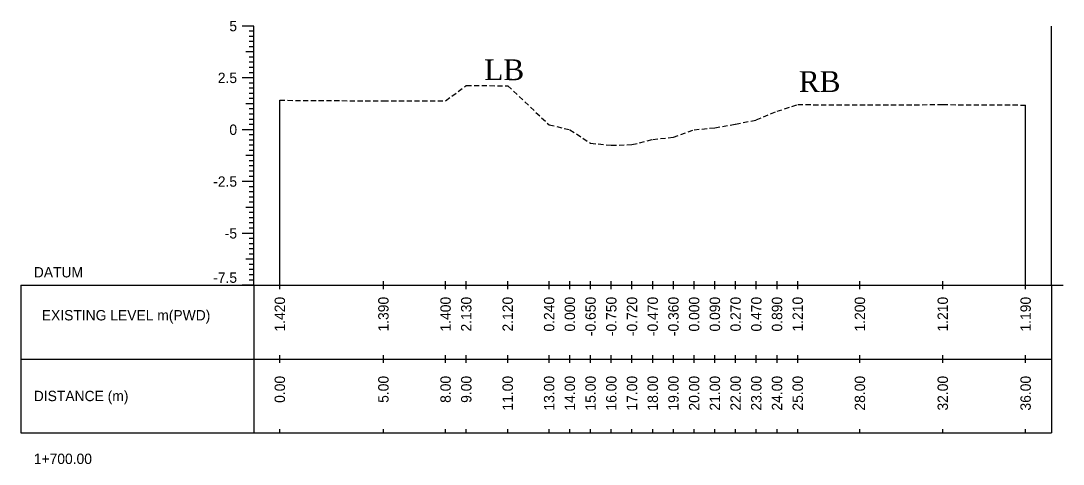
# Model space of a CAD drawing. Header units: inches. Extents: x 3247 to 4722, y -1199 to -293.
# Drawn here: x 4297.9 to 4348.2, y -858.4 to -837 of the extents above; entities that cross this region are included whole.
import ezdxf
from ezdxf.enums import TextEntityAlignment as Align

# ---------------------------------------------------------------- set-up
doc = ezdxf.new("R2010")
doc.units = ezdxf.units.IN
doc.header["$MEASUREMENT"] = 0
doc.linetypes.add('HIDDEN', pattern=[0.375, 0.25, -0.125])
doc.layers.add('CS_Drawing', color=7, linetype='Continuous')
doc.layers.add('GL', color=3, linetype='HIDDEN')
doc.styles.add('romans', font='romans.shx')

msp = doc.modelspace()

# ---------------------------------------------------------------- linework, layer by layer
at = {"layer": 'CS_Drawing'}
for p, q in [((4309.151, -837.224), (4308.588, -837.224)), ((4309.151, -837.224), (4308.757, -837.224)), ((4309.151, -837.224), (4308.926, -837.224)), ((4309.151, -837.474), (4308.926, -837.474)), ((4309.151, -849.724), (4309.151, -837.224)), ((4347.651, -849.724), (4347.651, -837.224)), ((4309.151, -837.724), (4308.926, -837.724)), ((4309.151, -837.974), (4308.926, -837.974)), ((4309.151, -838.474), (4308.757, -838.474)), ((4309.151, -838.224), (4308.926, -838.224)), ((4309.151, -838.474), (4308.926, -838.474)), ((4309.151, -838.724), (4308.926, -838.724)), ((4309.151, -838.974), (4308.926, -838.974)), ((4309.151, -839.224), (4308.926, -839.224)), ((4309.151, -839.474), (4308.926, -839.474)), ((4309.151, -839.724), (4308.588, -839.724)), ((4309.151, -839.724), (4308.757, -839.724)), ((4309.151, -839.724), (4308.926, -839.724)), ((4309.151, -839.974), (4308.926, -839.974)), ((4309.151, -840.224), (4308.926, -840.224)), ((4309.151, -840.474), (4308.926, -840.474)), ((4309.151, -840.974), (4308.757, -840.974)), ((4309.151, -840.724), (4308.926, -840.724)), ((4309.151, -840.974), (4308.926, -840.974)), ((4309.151, -841.224), (4308.926, -841.224)), ((4310.401, -849.724), (4310.401, -840.804)), ((4346.401, -849.724), (4346.401, -841.034)), ((4309.151, -841.474), (4308.926, -841.474)), ((4309.151, -841.724), (4308.926, -841.724)), ((4309.151, -842.224), (4308.588, -842.224)), ((4309.151, -842.224), (4308.757, -842.224)), ((4309.151, -841.974), (4308.926, -841.974)), ((4309.151, -842.224), (4308.926, -842.224)), ((4309.151, -842.474), (4308.926, -842.474)), ((4309.151, -842.724), (4308.926, -842.724)), ((4309.151, -842.974), (4308.926, -842.974)), ((4309.151, -843.224), (4308.926, -843.224)), ((4309.151, -843.474), (4308.757, -843.474)), ((4309.151, -843.474), (4308.926, -843.474)), ((4309.151, -843.724), (4308.926, -843.724)), ((4309.151, -843.974), (4308.926, -843.974)), ((4309.151, -844.224), (4308.926, -844.224)), ((4309.151, -844.724), (4308.588, -844.724)), ((4309.151, -844.724), (4308.757, -844.724)), ((4309.151, -844.474), (4308.926, -844.474)), ((4309.151, -844.724), (4308.926, -844.724)), ((4309.151, -844.974), (4308.926, -844.974)), ((4309.151, -845.224), (4308.926, -845.224)), ((4309.151, -845.474), (4308.926, -845.474)), ((4309.151, -845.724), (4308.926, -845.724)), ((4309.151, -845.974), (4308.757, -845.974)), ((4309.151, -845.974), (4308.926, -845.974)), ((4309.151, -846.224), (4308.926, -846.224)), ((4309.151, -846.474), (4308.926, -846.474)), ((4309.151, -846.724), (4308.926, -846.724)), ((4309.151, -847.224), (4308.588, -847.224)), ((4309.151, -847.224), (4308.757, -847.224)), ((4309.151, -846.974), (4308.926, -846.974)), ((4309.151, -847.224), (4308.926, -847.224)), ((4309.151, -847.474), (4308.926, -847.474)), ((4309.151, -847.724), (4308.926, -847.724)), ((4309.151, -847.974), (4308.926, -847.974)), ((4309.151, -848.224), (4308.926, -848.224)), ((4309.151, -848.474), (4308.757, -848.474)), ((4309.151, -848.474), (4308.926, -848.474)), ((4309.151, -848.724), (4308.926, -848.724)), ((4309.151, -848.974), (4308.926, -848.974)), ((4309.151, -849.224), (4308.926, -849.224)), ((4297.901, -849.724), (4309.151, -849.724)), ((4297.901, -849.724), (4297.901, -856.849)), ((4309.151, -849.724), (4308.588, -849.724)), ((4309.151, -849.724), (4308.757, -849.724)), ((4309.151, -849.474), (4308.926, -849.474)), ((4309.151, -849.724), (4308.926, -849.724)), ((4309.151, -849.724), (4347.651, -849.724)), ((4309.151, -849.724), (4309.151, -856.849)), ((4310.401, -849.911), (4310.401, -849.536)), ((4315.401, -849.911), (4315.401, -849.536)), ((4318.401, -849.911), (4318.401, -849.536)), ((4319.401, -849.911), (4319.401, -849.536)), ((4321.401, -849.911), (4321.401, -849.536)), ((4323.401, -849.911), (4323.401, -849.536)), ((4324.401, -849.911), (4324.401, -849.536)), ((4325.401, -849.911), (4325.401, -849.536)), ((4326.401, -849.911), (4326.401, -849.536)), ((4327.401, -849.911), (4327.401, -849.536)), ((4328.401, -849.911), (4328.401, -849.536)), ((4329.401, -849.911), (4329.401, -849.536)), ((4330.401, -849.911), (4330.401, -849.536)), ((4331.401, -849.911), (4331.401, -849.536)), ((4332.401, -849.911), (4332.401, -849.536)), ((4333.401, -849.911), (4333.401, -849.536)), ((4334.401, -849.911), (4334.401, -849.536)), ((4335.401, -849.911), (4335.401, -849.536)), ((4338.401, -849.911), (4338.401, -849.536)), ((4342.401, -849.911), (4342.401, -849.536)), ((4346.401, -849.911), (4346.401, -849.536)), ((4347.651, -849.724), (4348.213, -849.724)), ((4347.651, -849.724), (4348.044, -849.724)), ((4347.651, -849.724), (4347.876, -849.724)), ((4347.651, -849.724), (4347.651, -856.849)), ((4297.901, -853.286), (4309.151, -853.286)), ((4309.151, -853.286), (4347.651, -853.286)), ((4309.151, -853.286), (4347.651, -853.286)), ((4310.401, -853.474), (4310.401, -853.099)), ((4315.401, -853.474), (4315.401, -853.099)), ((4318.401, -853.474), (4318.401, -853.099)), ((4319.401, -853.474), (4319.401, -853.099)), ((4321.401, -853.474), (4321.401, -853.099)), ((4323.401, -853.474), (4323.401, -853.099)), ((4324.401, -853.474), (4324.401, -853.099)), ((4325.401, -853.474), (4325.401, -853.099)), ((4326.401, -853.474), (4326.401, -853.099)), ((4327.401, -853.474), (4327.401, -853.099)), ((4328.401, -853.474), (4328.401, -853.099)), ((4329.401, -853.474), (4329.401, -853.099)), ((4330.401, -853.474), (4330.401, -853.099)), ((4331.401, -853.474), (4331.401, -853.099)), ((4332.401, -853.474), (4332.401, -853.099)), ((4333.401, -853.474), (4333.401, -853.099)), ((4334.401, -853.474), (4334.401, -853.099)), ((4335.401, -853.474), (4335.401, -853.099)), ((4338.401, -853.474), (4338.401, -853.099)), ((4342.401, -853.474), (4342.401, -853.099)), ((4346.401, -853.474), (4346.401, -853.099)), ((4310.401, -856.849), (4310.401, -856.661)), ((4315.401, -856.849), (4315.401, -856.661)), ((4318.401, -856.849), (4318.401, -856.661)), ((4319.401, -856.849), (4319.401, -856.661)), ((4321.401, -856.849), (4321.401, -856.661)), ((4323.401, -856.849), (4323.401, -856.661)), ((4324.401, -856.849), (4324.401, -856.661)), ((4325.401, -856.849), (4325.401, -856.661)), ((4326.401, -856.849), (4326.401, -856.661)), ((4327.401, -856.849), (4327.401, -856.661)), ((4328.401, -856.849), (4328.401, -856.661)), ((4329.401, -856.849), (4329.401, -856.661)), ((4330.401, -856.849), (4330.401, -856.661)), ((4331.401, -856.849), (4331.401, -856.661)), ((4332.401, -856.849), (4332.401, -856.661)), ((4333.401, -856.849), (4333.401, -856.661)), ((4334.401, -856.849), (4334.401, -856.661)), ((4335.401, -856.849), (4335.401, -856.661)), ((4338.401, -856.849), (4338.401, -856.661)), ((4342.401, -856.849), (4342.401, -856.661)), ((4346.401, -856.849), (4346.401, -856.661)), ((4297.901, -856.849), (4309.151, -856.849)), ((4309.151, -856.849), (4347.651, -856.849))]:
    msp.add_line(p, q, dxfattribs=at)
at = {"layer": 'GL'}
msp.add_lwpolyline([(4310.401, -840.804), (4315.401, -840.834), (4318.401, -840.824), (4319.401, -840.094), (4321.401, -840.104), (4323.401, -841.984), (4324.401, -842.224), (4325.401, -842.874), (4326.401, -842.974), (4327.401, -842.944), (4328.401, -842.694), (4329.401, -842.584), (4330.401, -842.224), (4331.401, -842.134), (4332.401, -841.954), (4333.401, -841.754), (4334.401, -841.334), (4335.401, -841.014), (4338.401, -841.024), (4342.401, -841.014), (4346.401, -841.034)], dxfattribs=at)

# ---------------------------------------------------------------- texts
at = {"char_height": 1, "width": 685.10646, "attachment_point": 1, "style": 'romans'}
for s, insert in [('{\\fTimes New Roman|b0|i0|c0|p18;LB}', (4320.266, -838.834)), ('{\\fTimes New Roman|b0|i0|c0|p18;RB}', (4335.451, -839.402))]:
    msp.add_mtext(s, dxfattribs=dict(at, insert=insert))
at = {"layer": 'CS_Drawing'}
for s, p in [('5', (4308.338, -837.224)), ('2.5', (4308.338, -839.724)), ('0', (4308.338, -842.224)), ('-2.5', (4308.338, -844.724)), ('-5', (4308.338, -847.224))]:
    msp.add_text(s, height=0.5, dxfattribs=at).set_placement(p, align=Align.MIDDLE_RIGHT)
for s, p in [('DATUM', (4298.526, -849.099)), ('EXISTING LEVEL m(PWD)', (4298.912, -851.174)), ('DISTANCE (m)', (4298.526, -855.068)), ('1+700.00', (4298.526, -858.099))]:
    msp.add_text(s, height=0.5, dxfattribs=at).set_placement(p, align=Align.MIDDLE_LEFT)
msp.add_text('-7.5', height=0.5, dxfattribs=at).set_placement((4308.338, -849.611), align=Align.RIGHT)
for s, p in [('1.420', (4310.401, -850.286)), ('1.390', (4315.401, -850.286)), ('1.400', (4318.401, -850.286)), ('2.130', (4319.401, -850.286)), ('2.120', (4321.401, -850.286)), ('0.240', (4323.401, -850.286)), ('0.000', (4324.401, -850.286)), ('-0.650', (4325.401, -850.286)), ('-0.750', (4326.401, -850.286)), ('-0.720', (4327.401, -850.286)), ('-0.470', (4328.401, -850.286)), ('-0.360', (4329.401, -850.286)), ('0.000', (4330.401, -850.286)), ('0.090', (4331.401, -850.286)), ('0.270', (4332.401, -850.286)), ('0.470', (4333.401, -850.286)), ('0.890', (4334.401, -850.286)), ('1.210', (4335.401, -850.286)), ('1.200', (4338.401, -850.286)), ('1.210', (4342.401, -850.286)), ('1.190', (4346.401, -850.286)), ('0.00', (4310.401, -854.099)), ('5.00', (4315.401, -854.099)), ('8.00', (4318.401, -854.099)), ('9.00', (4319.401, -854.099)), ('11.00', (4321.401, -854.099)), ('13.00', (4323.401, -854.099)), ('14.00', (4324.401, -854.099)), ('15.00', (4325.401, -854.099)), ('16.00', (4326.401, -854.099)), ('17.00', (4327.401, -854.099)), ('18.00', (4328.401, -854.099)), ('19.00', (4329.401, -854.099)), ('20.00', (4330.401, -854.099)), ('21.00', (4331.401, -854.099)), ('22.00', (4332.401, -854.099)), ('23.00', (4333.401, -854.099)), ('24.00', (4334.401, -854.099)), ('25.00', (4335.401, -854.099)), ('28.00', (4338.401, -854.099)), ('32.00', (4342.401, -854.099)), ('36.00', (4346.401, -854.099))]:
    msp.add_text(s, height=0.5, rotation=90, dxfattribs=at).set_placement(p, align=Align.MIDDLE_RIGHT)

doc.saveas('drawing.dxf')
